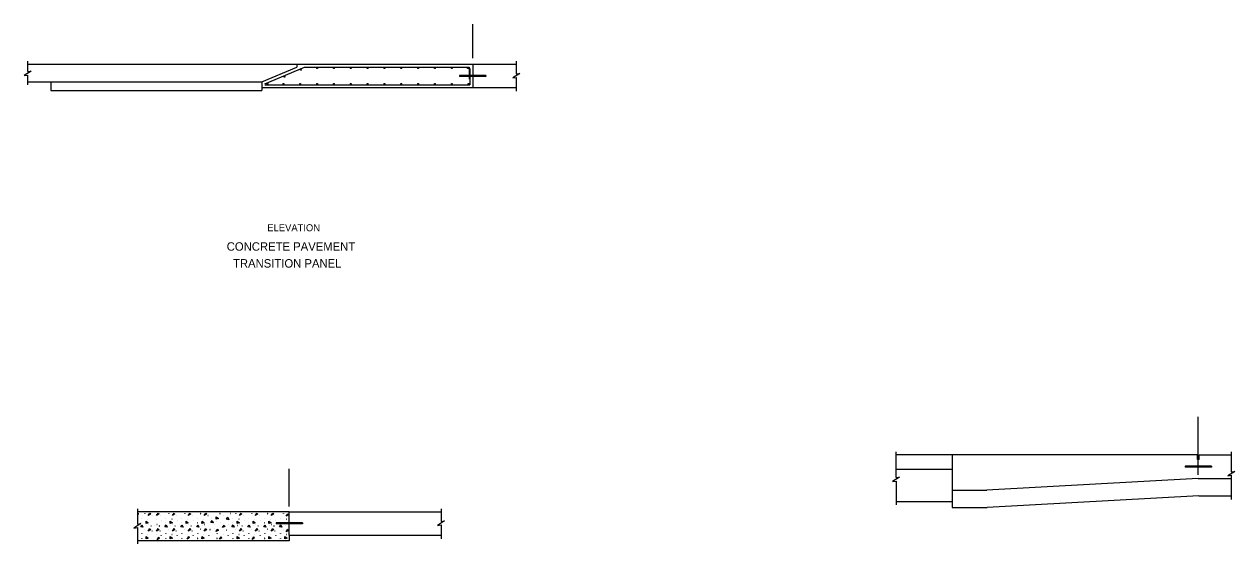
# Model space of a CAD drawing. Extents: x -807.9 to -739, y 447.6 to 516.8.
# Drawn here: x -807.9 to -739, y 487.3 to 516.8 of the extents above; entities that cross this region are included whole.
import ezdxf

# ---------------------------------------------------------------- set-up
doc = ezdxf.new("R2010")
doc.units = 0
for name, color, linetype in [('rd_NO-PLOT', 7, 'Continuous'), ('rd_PAVEMENT', 7, 'Continuous'), ('str_Center-Line-A', 7, 'Continuous'), ('str_Reinforcement-A', 7, 'Continuous')]:
    doc.layers.add(name, color=color, linetype=linetype)

msp = doc.modelspace()

# ---------------------------------------------------------------- linework, layer by layer
at = {"layer": 'rd_PAVEMENT'}
for p, q in [((-807.685, 514.152), (-807.685, 514.738)), ((-807.685, 514.567), (-779.888, 514.567)), ((-792.37, 514.567), (-792.37, 514.4)), ((-782.37, 514.565), (-782.37, 513.233)), ((-779.888, 514.738), (-779.888, 514.014)), ((-807.685, 513.395), (-807.685, 513.952)), ((-794.37, 513.566), (-792.37, 514.4)), ((-779.888, 513.814), (-779.888, 513.026)), ((-807.685, 513.566), (-794.37, 513.566)), ((-806.37, 513.566), (-806.37, 513.065)), ((-794.37, 513.566), (-794.37, 513.066)), ((-794.37, 513.233), (-779.888, 513.233)), ((-806.37, 513.066), (-794.37, 513.066)), ((-758.287, 491.051), (-758.287, 492.512)), ((-739.213, 492.512), (-739.213, 491.383)), ((-741.141, 492.341), (-758.287, 492.341)), ((-755.094, 492.341), (-755.094, 489.342)), ((-741.141, 492.08), (-741.141, 492.341)), ((-741.047, 492.08), (-741.141, 492.08)), ((-741.047, 492.341), (-739.213, 492.341)), ((-741.047, 492.08), (-741.047, 492.341)), ((-755.094, 491.508), (-758.287, 491.508)), ((-739.213, 491.183), (-739.213, 489.801)), ((-758.287, 490.851), (-758.287, 489.5)), ((-741.094, 491.008), (-753.122, 490.342)), ((-741.094, 491.008), (-739.213, 491.008)), ((-755.094, 490.342), (-753.122, 490.342)), ((-741.066, 490.008), (-753.095, 489.342)), ((-741.066, 490.008), (-739.213, 490.008)), ((-801.446, 489.284), (-801.446, 488.407)), ((-792.809, 489.113), (-801.446, 489.113)), ((-792.809, 489.113), (-784.172, 489.113)), ((-792.809, 487.78), (-792.809, 489.113)), ((-784.172, 489.284), (-784.172, 488.56)), ((-755.094, 489.674), (-758.287, 489.674)), ((-755.094, 489.342), (-753.095, 489.342)), ((-784.172, 488.36), (-784.172, 487.572)), ((-801.446, 488.207), (-801.446, 487.287)), ((-792.809, 487.78), (-784.172, 487.78)), ((-792.809, 487.78), (-792.809, 487.446)), ((-792.809, 487.446), (-801.446, 487.446))]:
    msp.add_line(p, q, dxfattribs=at)
for points in [[(-807.685, 514.152), (-807.485, 514.177), (-807.885, 513.927), (-807.685, 513.952)], [(-779.888, 514.014), (-779.688, 514.039), (-780.088, 513.789), (-779.888, 513.814)], [(-758.287, 491.051), (-758.087, 491.076), (-758.487, 490.826), (-758.287, 490.851)], [(-739.213, 491.383), (-739.013, 491.408), (-739.413, 491.158), (-739.213, 491.183)], [(-801.376, 488.987), (-801.371, 488.987), (-801.371, 488.991), (-801.376, 488.991), (-801.376, 488.987)], [(-801.028, 488.996), (-801.024, 488.996), (-801.024, 489), (-801.028, 489), (-801.028, 488.996)], [(-799.655, 488.996), (-799.651, 488.996), (-799.651, 489), (-799.655, 489), (-799.655, 488.996)], [(-798.751, 488.996), (-798.746, 488.996), (-798.746, 489), (-798.751, 489), (-798.751, 488.996)], [(-797.847, 488.996), (-797.842, 488.996), (-797.842, 489), (-797.847, 489), (-797.847, 488.996)], [(-796.748, 488.996), (-796.744, 488.996), (-796.744, 489), (-796.748, 489), (-796.748, 488.996)], [(-796.16, 489.005), (-796.155, 489.005), (-796.155, 489.009), (-796.16, 489.009), (-796.16, 489.005)], [(-795.844, 488.996), (-795.839, 488.996), (-795.839, 489), (-795.844, 489), (-795.844, 488.996)], [(-794.94, 488.996), (-794.935, 488.996), (-794.935, 489), (-794.94, 489), (-794.94, 488.996)], [(-794.035, 488.996), (-794.031, 488.996), (-794.031, 489), (-794.035, 489), (-794.035, 488.996)], [(-793.131, 488.996), (-793.127, 488.996), (-793.127, 489), (-793.131, 489), (-793.131, 488.996)], [(-801.446, 488.407), (-801.246, 488.432), (-801.646, 488.182), (-801.446, 488.207)], [(-801.201, 488.47), (-801.197, 488.47), (-801.197, 488.474), (-801.201, 488.474), (-801.201, 488.47)], [(-801.197, 488.738), (-801.192, 488.738), (-801.192, 488.743), (-801.197, 488.743), (-801.197, 488.738)], [(-800.925, 488.328), (-800.921, 488.328), (-800.921, 488.333), (-800.925, 488.333), (-800.925, 488.328)], [(-800.854, 488.683), (-800.849, 488.683), (-800.849, 488.687), (-800.854, 488.687), (-800.854, 488.683)], [(-800.804, 488.382), (-800.799, 488.382), (-800.799, 488.386), (-800.804, 488.386), (-800.804, 488.382)], [(-800.669, 488.296), (-800.665, 488.296), (-800.665, 488.3), (-800.669, 488.3), (-800.669, 488.296)], [(-800.614, 488.887), (-800.61, 488.887), (-800.61, 488.892), (-800.614, 488.892), (-800.614, 488.887)], [(-800.456, 488.328), (-800.452, 488.328), (-800.452, 488.333), (-800.456, 488.333), (-800.456, 488.328)], [(-800.385, 488.683), (-800.38, 488.683), (-800.38, 488.687), (-800.385, 488.687), (-800.385, 488.683)], [(-800.334, 488.382), (-800.33, 488.382), (-800.33, 488.386), (-800.334, 488.386), (-800.334, 488.382)], [(-800.2, 488.296), (-800.196, 488.296), (-800.196, 488.3), (-800.2, 488.3), (-800.2, 488.296)], [(-800.145, 488.887), (-800.141, 488.887), (-800.141, 488.892), (-800.145, 488.892), (-800.145, 488.887)], [(-800.09, 488.623), (-800.086, 488.623), (-800.086, 488.627), (-800.09, 488.627), (-800.09, 488.623)], [(-799.828, 488.47), (-799.823, 488.47), (-799.823, 488.474), (-799.828, 488.474), (-799.828, 488.47)], [(-799.823, 488.738), (-799.819, 488.738), (-799.819, 488.743), (-799.823, 488.743), (-799.823, 488.738)], [(-799.552, 488.328), (-799.548, 488.328), (-799.548, 488.333), (-799.552, 488.333), (-799.552, 488.328)], [(-799.48, 488.683), (-799.476, 488.683), (-799.476, 488.687), (-799.48, 488.687), (-799.48, 488.683)], [(-799.43, 488.382), (-799.426, 488.382), (-799.426, 488.386), (-799.43, 488.386), (-799.43, 488.382)], [(-799.296, 488.296), (-799.292, 488.296), (-799.292, 488.3), (-799.296, 488.3), (-799.296, 488.296)], [(-799.241, 488.887), (-799.236, 488.887), (-799.236, 488.892), (-799.241, 488.892), (-799.241, 488.887)], [(-799.186, 488.623), (-799.181, 488.623), (-799.181, 488.627), (-799.186, 488.627), (-799.186, 488.623)], [(-798.923, 488.47), (-798.919, 488.47), (-798.919, 488.474), (-798.923, 488.474), (-798.923, 488.47)], [(-798.919, 488.738), (-798.915, 488.738), (-798.915, 488.743), (-798.919, 488.743), (-798.919, 488.738)], [(-798.648, 488.328), (-798.643, 488.328), (-798.643, 488.333), (-798.648, 488.333), (-798.648, 488.328)], [(-798.576, 488.683), (-798.572, 488.683), (-798.572, 488.687), (-798.576, 488.687), (-798.576, 488.683)], [(-798.526, 488.382), (-798.522, 488.382), (-798.522, 488.386), (-798.526, 488.386), (-798.526, 488.382)], [(-798.392, 488.296), (-798.387, 488.296), (-798.387, 488.3), (-798.392, 488.3), (-798.392, 488.296)], [(-798.336, 488.887), (-798.332, 488.887), (-798.332, 488.892), (-798.336, 488.892), (-798.336, 488.887)], [(-798.282, 488.623), (-798.277, 488.623), (-798.277, 488.627), (-798.282, 488.627), (-798.282, 488.623)], [(-798.019, 488.47), (-798.015, 488.47), (-798.015, 488.474), (-798.019, 488.474), (-798.019, 488.47)], [(-798.015, 488.738), (-798.01, 488.738), (-798.01, 488.743), (-798.015, 488.743), (-798.015, 488.738)], [(-797.744, 488.328), (-797.739, 488.328), (-797.739, 488.333), (-797.744, 488.333), (-797.744, 488.328)], [(-797.672, 488.683), (-797.668, 488.683), (-797.668, 488.687), (-797.672, 488.687), (-797.672, 488.683)], [(-797.622, 488.382), (-797.617, 488.382), (-797.617, 488.386), (-797.622, 488.386), (-797.622, 488.382)], [(-797.432, 488.887), (-797.428, 488.887), (-797.428, 488.892), (-797.432, 488.892), (-797.432, 488.887)], [(-797.21, 488.717), (-797.206, 488.717), (-797.206, 488.722), (-797.21, 488.722), (-797.21, 488.717)], [(-797.037, 488.367), (-797.033, 488.367), (-797.033, 488.371), (-797.037, 488.371), (-797.037, 488.367)], [(-796.934, 488.576), (-796.93, 488.576), (-796.93, 488.58), (-796.934, 488.58), (-796.934, 488.576)], [(-796.723, 488.497), (-796.719, 488.497), (-796.719, 488.501), (-796.723, 488.501), (-796.723, 488.497)], [(-796.532, 488.87), (-796.528, 488.87), (-796.528, 488.874), (-796.532, 488.874), (-796.532, 488.87)], [(-796.281, 488.394), (-796.276, 488.394), (-796.276, 488.399), (-796.281, 488.399), (-796.281, 488.394)], [(-796.016, 488.47), (-796.012, 488.47), (-796.012, 488.474), (-796.016, 488.474), (-796.016, 488.47)], [(-796.012, 488.738), (-796.008, 488.738), (-796.008, 488.743), (-796.012, 488.743), (-796.012, 488.738)], [(-795.741, 488.328), (-795.736, 488.328), (-795.736, 488.333), (-795.741, 488.333), (-795.741, 488.328)], [(-795.669, 488.683), (-795.665, 488.683), (-795.665, 488.687), (-795.669, 488.687), (-795.669, 488.683)], [(-795.619, 488.382), (-795.615, 488.382), (-795.615, 488.386), (-795.619, 488.386), (-795.619, 488.382)], [(-795.485, 488.296), (-795.48, 488.296), (-795.48, 488.3), (-795.485, 488.3), (-795.485, 488.296)], [(-795.43, 488.887), (-795.425, 488.887), (-795.425, 488.892), (-795.43, 488.892), (-795.43, 488.887)], [(-795.375, 488.623), (-795.37, 488.623), (-795.37, 488.627), (-795.375, 488.627), (-795.375, 488.623)], [(-795.112, 488.47), (-795.108, 488.47), (-795.108, 488.474), (-795.112, 488.474), (-795.112, 488.47)], [(-795.108, 488.738), (-795.103, 488.738), (-795.103, 488.743), (-795.108, 488.743), (-795.108, 488.738)], [(-794.837, 488.328), (-794.832, 488.328), (-794.832, 488.333), (-794.837, 488.333), (-794.837, 488.328)], [(-794.765, 488.683), (-794.761, 488.683), (-794.761, 488.687), (-794.765, 488.687), (-794.765, 488.683)], [(-794.715, 488.382), (-794.71, 488.382), (-794.71, 488.386), (-794.715, 488.386), (-794.715, 488.382)], [(-794.581, 488.296), (-794.576, 488.296), (-794.576, 488.3), (-794.581, 488.3), (-794.581, 488.296)], [(-794.525, 488.887), (-794.521, 488.887), (-794.521, 488.892), (-794.525, 488.892), (-794.525, 488.887)], [(-794.47, 488.623), (-794.466, 488.623), (-794.466, 488.627), (-794.47, 488.627), (-794.47, 488.623)], [(-794.208, 488.47), (-794.204, 488.47), (-794.204, 488.474), (-794.208, 488.474), (-794.208, 488.47)], [(-794.204, 488.738), (-794.199, 488.738), (-794.199, 488.743), (-794.204, 488.743), (-794.204, 488.738)], [(-793.932, 488.328), (-793.928, 488.328), (-793.928, 488.333), (-793.932, 488.333), (-793.932, 488.328)], [(-793.861, 488.683), (-793.856, 488.683), (-793.856, 488.687), (-793.861, 488.687), (-793.861, 488.683)], [(-793.811, 488.382), (-793.806, 488.382), (-793.806, 488.386), (-793.811, 488.386), (-793.811, 488.382)], [(-793.676, 488.296), (-793.672, 488.296), (-793.672, 488.3), (-793.676, 488.3), (-793.676, 488.296)], [(-793.621, 488.887), (-793.617, 488.887), (-793.617, 488.892), (-793.621, 488.892), (-793.621, 488.887)], [(-793.566, 488.623), (-793.562, 488.623), (-793.562, 488.627), (-793.566, 488.627), (-793.566, 488.623)], [(-793.299, 488.738), (-793.295, 488.738), (-793.295, 488.743), (-793.299, 488.743), (-793.299, 488.738)], [(-793.028, 488.328), (-793.024, 488.328), (-793.024, 488.333), (-793.028, 488.333), (-793.028, 488.328)], [(-792.957, 488.683), (-792.952, 488.683), (-792.952, 488.687), (-792.957, 488.687), (-792.957, 488.683)], [(-784.172, 488.56), (-783.972, 488.585), (-784.372, 488.335), (-784.172, 488.36)], [(-801.197, 487.861), (-801.192, 487.861), (-801.192, 487.866), (-801.197, 487.866), (-801.197, 487.861)], [(-801.028, 488.119), (-801.024, 488.119), (-801.024, 488.124), (-801.028, 488.124), (-801.028, 488.119)], [(-800.854, 487.806), (-800.849, 487.806), (-800.849, 487.81), (-800.854, 487.81), (-800.854, 487.806)], [(-800.614, 488.011), (-800.61, 488.011), (-800.61, 488.015), (-800.614, 488.015), (-800.614, 488.011)], [(-800.385, 487.806), (-800.38, 487.806), (-800.38, 487.81), (-800.385, 487.81), (-800.385, 487.806)], [(-800.145, 488.011), (-800.141, 488.011), (-800.141, 488.015), (-800.145, 488.015), (-800.145, 488.011)], [(-800.09, 487.746), (-800.086, 487.746), (-800.086, 487.751), (-800.09, 487.751), (-800.09, 487.746)], [(-799.823, 487.861), (-799.819, 487.861), (-799.819, 487.866), (-799.823, 487.866), (-799.823, 487.861)], [(-799.655, 488.119), (-799.651, 488.119), (-799.651, 488.124), (-799.655, 488.124), (-799.655, 488.119)], [(-799.48, 487.806), (-799.476, 487.806), (-799.476, 487.81), (-799.48, 487.81), (-799.48, 487.806)], [(-799.241, 488.011), (-799.236, 488.011), (-799.236, 488.015), (-799.241, 488.015), (-799.241, 488.011)], [(-799.186, 487.746), (-799.181, 487.746), (-799.181, 487.751), (-799.186, 487.751), (-799.186, 487.746)], [(-798.919, 487.861), (-798.915, 487.861), (-798.915, 487.866), (-798.919, 487.866), (-798.919, 487.861)], [(-798.751, 488.119), (-798.746, 488.119), (-798.746, 488.124), (-798.751, 488.124), (-798.751, 488.119)], [(-798.576, 487.806), (-798.572, 487.806), (-798.572, 487.81), (-798.576, 487.81), (-798.576, 487.806)], [(-798.336, 488.011), (-798.332, 488.011), (-798.332, 488.015), (-798.336, 488.015), (-798.336, 488.011)], [(-798.282, 487.746), (-798.277, 487.746), (-798.277, 487.751), (-798.282, 487.751), (-798.282, 487.746)], [(-798.015, 487.861), (-798.01, 487.861), (-798.01, 487.866), (-798.015, 487.866), (-798.015, 487.861)], [(-797.847, 488.119), (-797.842, 488.119), (-797.842, 488.124), (-797.847, 488.124), (-797.847, 488.119)], [(-797.672, 487.806), (-797.668, 487.806), (-797.668, 487.81), (-797.672, 487.81), (-797.672, 487.806)], [(-797.377, 487.746), (-797.373, 487.746), (-797.373, 487.751), (-797.377, 487.751), (-797.377, 487.746)], [(-797.317, 488.087), (-797.312, 488.087), (-797.312, 488.091), (-797.317, 488.091), (-797.317, 488.087)], [(-797.037, 488.155), (-797.033, 488.155), (-797.033, 488.159), (-797.037, 488.159), (-797.037, 488.155)], [(-796.916, 487.861), (-796.912, 487.861), (-796.912, 487.866), (-796.916, 487.866), (-796.916, 487.861)], [(-796.573, 487.806), (-796.569, 487.806), (-796.569, 487.81), (-796.573, 487.81), (-796.573, 487.806)], [(-796.388, 488.054), (-796.384, 488.054), (-796.384, 488.059), (-796.388, 488.059), (-796.388, 488.054)], [(-796.279, 487.746), (-796.274, 487.746), (-796.274, 487.751), (-796.279, 487.751), (-796.279, 487.746)], [(-796.012, 487.861), (-796.008, 487.861), (-796.008, 487.866), (-796.012, 487.866), (-796.012, 487.861)], [(-795.844, 488.119), (-795.839, 488.119), (-795.839, 488.124), (-795.844, 488.124), (-795.844, 488.119)], [(-795.669, 487.806), (-795.665, 487.806), (-795.665, 487.81), (-795.669, 487.81), (-795.669, 487.806)], [(-795.43, 488.011), (-795.425, 488.011), (-795.425, 488.015), (-795.43, 488.015), (-795.43, 488.011)], [(-795.375, 487.746), (-795.37, 487.746), (-795.37, 487.751), (-795.375, 487.751), (-795.375, 487.746)], [(-795.108, 487.861), (-795.103, 487.861), (-795.103, 487.866), (-795.108, 487.866), (-795.108, 487.861)], [(-794.94, 488.119), (-794.935, 488.119), (-794.935, 488.124), (-794.94, 488.124), (-794.94, 488.119)], [(-794.765, 487.806), (-794.761, 487.806), (-794.761, 487.81), (-794.765, 487.81), (-794.765, 487.806)], [(-794.525, 488.011), (-794.521, 488.011), (-794.521, 488.015), (-794.525, 488.015), (-794.525, 488.011)], [(-794.47, 487.746), (-794.466, 487.746), (-794.466, 487.751), (-794.47, 487.751), (-794.47, 487.746)], [(-794.204, 487.861), (-794.199, 487.861), (-794.199, 487.866), (-794.204, 487.866), (-794.204, 487.861)], [(-794.035, 488.119), (-794.031, 488.119), (-794.031, 488.124), (-794.035, 488.124), (-794.035, 488.119)], [(-793.861, 487.806), (-793.856, 487.806), (-793.856, 487.81), (-793.861, 487.81), (-793.861, 487.806)], [(-793.621, 488.011), (-793.617, 488.011), (-793.617, 488.015), (-793.621, 488.015), (-793.621, 488.011)], [(-793.566, 487.746), (-793.562, 487.746), (-793.562, 487.751), (-793.566, 487.751), (-793.566, 487.746)], [(-793.299, 487.861), (-793.295, 487.861), (-793.295, 487.866), (-793.299, 487.866), (-793.299, 487.861)], [(-793.131, 488.119), (-793.127, 488.119), (-793.127, 488.124), (-793.131, 488.124), (-793.131, 488.119)], [(-792.957, 487.806), (-792.952, 487.806), (-792.952, 487.81), (-792.957, 487.81), (-792.957, 487.806)], [(-801.201, 487.593), (-801.197, 487.593), (-801.197, 487.597), (-801.201, 487.597), (-801.201, 487.593)], [(-799.828, 487.593), (-799.823, 487.593), (-799.823, 487.597), (-799.828, 487.597), (-799.828, 487.593)], [(-798.923, 487.593), (-798.919, 487.593), (-798.919, 487.597), (-798.923, 487.597), (-798.923, 487.593)], [(-798.019, 487.593), (-798.015, 487.593), (-798.015, 487.597), (-798.019, 487.597), (-798.019, 487.593)], [(-796.921, 487.593), (-796.916, 487.593), (-796.916, 487.597), (-796.921, 487.597), (-796.921, 487.593)], [(-796.016, 487.593), (-796.012, 487.593), (-796.012, 487.597), (-796.016, 487.597), (-796.016, 487.593)], [(-795.112, 487.593), (-795.108, 487.593), (-795.108, 487.597), (-795.112, 487.597), (-795.112, 487.593)], [(-794.208, 487.593), (-794.204, 487.593), (-794.204, 487.597), (-794.208, 487.597), (-794.208, 487.593)], [(-793.304, 487.593), (-793.299, 487.593), (-793.299, 487.597), (-793.304, 487.597), (-793.304, 487.593)]]:
    msp.add_lwpolyline(points, dxfattribs=at)
for points in [[(-800.828, 488.891), (-800.729, 489.036), (-800.702, 488.963)], [(-800.359, 488.891), (-800.26, 489.036), (-800.233, 488.963)], [(-799.454, 488.891), (-799.355, 489.036), (-799.329, 488.963)], [(-798.55, 488.891), (-798.451, 489.036), (-798.425, 488.963)], [(-797.646, 488.891), (-797.547, 489.036), (-797.521, 488.963)], [(-795.643, 488.891), (-795.544, 489.036), (-795.518, 488.963)], [(-794.739, 488.891), (-794.64, 489.036), (-794.614, 488.963)], [(-793.835, 488.891), (-793.736, 489.036), (-793.709, 488.963)], [(-792.983, 488.854), (-792.884, 488.999), (-792.858, 488.926)], [(-801.253, 488.256), (-801.187, 488.368), (-801.128, 488.223)], [(-800.953, 488.441), (-800.952, 488.571), (-800.828, 488.475)], [(-799.88, 488.256), (-799.814, 488.368), (-799.754, 488.223)], [(-799.579, 488.441), (-799.578, 488.571), (-799.454, 488.475)], [(-798.975, 488.256), (-798.909, 488.368), (-798.85, 488.223)], [(-798.675, 488.441), (-798.674, 488.571), (-798.55, 488.475)], [(-798.071, 488.256), (-798.005, 488.368), (-797.946, 488.223)], [(-797.771, 488.441), (-797.77, 488.571), (-797.646, 488.475)], [(-797.262, 488.504), (-797.196, 488.616), (-797.137, 488.471)], [(-796.962, 488.688), (-796.961, 488.818), (-796.837, 488.722)], [(-796.602, 488.206), (-796.503, 488.351), (-796.477, 488.278)], [(-796.369, 488.683), (-796.303, 488.795), (-796.244, 488.65)], [(-796.068, 488.256), (-796.002, 488.368), (-795.943, 488.223)], [(-795.768, 488.441), (-795.767, 488.571), (-795.643, 488.475)], [(-795.164, 488.256), (-795.098, 488.368), (-795.039, 488.223)], [(-794.864, 488.441), (-794.863, 488.571), (-794.739, 488.475)], [(-794.26, 488.256), (-794.194, 488.368), (-794.135, 488.223)], [(-793.96, 488.441), (-793.959, 488.571), (-793.835, 488.475)], [(-793.356, 488.256), (-793.29, 488.368), (-793.23, 488.223)], [(-800.953, 487.564), (-800.952, 487.694), (-800.828, 487.598)], [(-800.828, 488.014), (-800.729, 488.159), (-800.702, 488.086)], [(-800.359, 488.014), (-800.26, 488.159), (-800.233, 488.086)], [(-800.327, 487.519), (-800.228, 487.664), (-800.202, 487.592)], [(-799.579, 487.564), (-799.578, 487.694), (-799.454, 487.598)], [(-799.454, 488.014), (-799.355, 488.159), (-799.329, 488.086)], [(-798.619, 487.556), (-798.52, 487.701), (-798.493, 487.629)], [(-798.55, 488.014), (-798.451, 488.159), (-798.425, 488.086)], [(-797.771, 487.564), (-797.77, 487.694), (-797.646, 487.598)], [(-797.646, 488.014), (-797.547, 488.159), (-797.521, 488.086)], [(-796.976, 487.977), (-796.877, 488.122), (-796.851, 488.049)], [(-796.779, 487.54), (-796.681, 487.685), (-796.654, 487.613)], [(-795.768, 487.564), (-795.767, 487.694), (-795.643, 487.598)], [(-795.643, 488.014), (-795.544, 488.159), (-795.518, 488.086)], [(-794.924, 487.535), (-794.825, 487.68), (-794.799, 487.607)], [(-794.739, 488.014), (-794.64, 488.159), (-794.614, 488.086)], [(-793.96, 487.564), (-793.959, 487.694), (-793.835, 487.598)], [(-793.835, 488.014), (-793.736, 488.159), (-793.709, 488.086)], [(-793.055, 487.564), (-793.054, 487.694), (-792.93, 487.598)], [(-792.979, 487.975), (-792.88, 488.12), (-792.853, 488.048)]]:
    msp.add_lwpolyline(points, close=True, dxfattribs=at)
at = {"layer": 'str_Center-Line-A'}
for p, q in [((-782.37, 514.908), (-782.37, 516.842)), ((-741.094, 491.206), (-741.094, 494.504)), ((-792.809, 489.411), (-792.809, 491.554))]:
    msp.add_line(p, q, dxfattribs=at)
at = {"layer": 'str_Reinforcement-A'}
for p, q in [((-794.203, 513.455), (-791.937, 514.4)), ((-791.937, 514.4), (-782.578, 514.4)), ((-781.62, 513.93), (-783.12, 513.93)), ((-783.12, 513.93), (-783.12, 513.868)), ((-781.62, 513.868), (-783.12, 513.868)), ((-782.578, 514.4), (-782.578, 513.722)), ((-782.537, 514.319), (-782.537, 513.4)), ((-781.62, 513.93), (-781.62, 513.868)), ((-794.203, 513.4), (-782.537, 513.4)), ((-740.344, 491.706), (-741.844, 491.706)), ((-741.844, 491.706), (-741.844, 491.643)), ((-740.344, 491.643), (-741.844, 491.643)), ((-740.344, 491.706), (-740.344, 491.643)), ((-792.059, 488.478), (-793.559, 488.478)), ((-793.559, 488.478), (-793.559, 488.415)), ((-792.059, 488.415), (-793.559, 488.415)), ((-792.059, 488.478), (-792.059, 488.415))]:
    msp.add_line(p, q, dxfattribs=at)
for centre, radius in [((-793.078, 513.857), 0.0259), ((-793.078, 513.857), 0.0194), ((-793.078, 513.857), 0.013), ((-793.078, 513.857), 0.00648), ((-793.078, 513.857), 0.00162), ((-792.139, 514.25), 0.0259), ((-792.139, 514.25), 0.0194), ((-792.139, 514.25), 0.013), ((-792.139, 514.25), 0.00648), ((-792.139, 514.25), 0.00162), ((-791.225, 514.347), 0.0259), ((-791.225, 514.347), 0.0194), ((-791.225, 514.347), 0.013), ((-791.225, 514.347), 0.00648), ((-791.225, 514.347), 0.00162), ((-790.266, 514.347), 0.0259), ((-790.266, 514.347), 0.0194), ((-790.266, 514.347), 0.013), ((-790.266, 514.347), 0.00648), ((-790.266, 514.347), 0.00162), ((-789.308, 514.347), 0.0259), ((-789.308, 514.347), 0.0194), ((-789.308, 514.347), 0.013), ((-789.308, 514.347), 0.00648), ((-789.308, 514.347), 0.00162), ((-788.35, 514.347), 0.0259), ((-788.35, 514.347), 0.0194), ((-788.35, 514.347), 0.013), ((-788.35, 514.347), 0.00648), ((-788.35, 514.347), 0.00162), ((-787.391, 514.347), 0.0259), ((-787.391, 514.347), 0.0194), ((-787.391, 514.347), 0.013), ((-787.391, 514.347), 0.00648), ((-787.391, 514.347), 0.00162), ((-786.433, 514.347), 0.0259), ((-786.433, 514.347), 0.0194), ((-786.433, 514.347), 0.013), ((-786.433, 514.347), 0.00648), ((-786.433, 514.347), 0.00162), ((-785.475, 514.347), 0.0259), ((-785.475, 514.347), 0.0194), ((-785.475, 514.347), 0.013), ((-785.475, 514.347), 0.00648), ((-785.475, 514.347), 0.00162), ((-784.516, 514.347), 0.0259), ((-784.516, 514.347), 0.0194), ((-784.516, 514.347), 0.013), ((-784.516, 514.347), 0.00648), ((-784.516, 514.347), 0.00162), ((-783.558, 514.347), 0.0259), ((-783.558, 514.347), 0.0194), ((-783.558, 514.347), 0.013), ((-783.558, 514.347), 0.00648), ((-783.558, 514.347), 0.00162), ((-782.641, 514.348), 0.0259), ((-782.641, 514.348), 0.0194), ((-782.641, 514.348), 0.013), ((-782.641, 514.348), 0.00648), ((-782.641, 514.348), 0.00162), ((-794.041, 513.453), 0.0259), ((-794.041, 513.453), 0.0194), ((-794.041, 513.453), 0.013), ((-794.041, 513.453), 0.00648), ((-794.041, 513.453), 0.00162), ((-793.141, 513.452), 0.0259), ((-793.141, 513.452), 0.0194), ((-793.141, 513.452), 0.013), ((-793.141, 513.452), 0.00648), ((-793.141, 513.452), 0.00162), ((-792.183, 513.452), 0.0259), ((-792.183, 513.452), 0.0194), ((-792.183, 513.452), 0.013), ((-792.183, 513.452), 0.00648), ((-792.183, 513.452), 0.00162), ((-791.225, 513.452), 0.0259), ((-791.225, 513.452), 0.0194), ((-791.225, 513.452), 0.013), ((-791.225, 513.452), 0.00648), ((-791.225, 513.452), 0.00162), ((-790.266, 513.452), 0.0259), ((-790.266, 513.452), 0.0194), ((-790.266, 513.452), 0.013), ((-790.266, 513.452), 0.00648), ((-790.266, 513.452), 0.00162), ((-789.308, 513.452), 0.0259), ((-789.308, 513.452), 0.0194), ((-789.308, 513.452), 0.013), ((-789.308, 513.452), 0.00648), ((-789.308, 513.452), 0.00162), ((-788.35, 513.452), 0.0259), ((-788.35, 513.452), 0.0194), ((-788.35, 513.452), 0.013), ((-788.35, 513.452), 0.00648), ((-788.35, 513.452), 0.00162), ((-787.391, 513.452), 0.0259), ((-787.391, 513.452), 0.0194), ((-787.391, 513.452), 0.013), ((-787.391, 513.452), 0.00648), ((-787.391, 513.452), 0.00162), ((-786.433, 513.452), 0.0259), ((-786.433, 513.452), 0.0194), ((-786.433, 513.452), 0.013), ((-786.433, 513.452), 0.00648), ((-786.433, 513.452), 0.00162), ((-785.475, 513.452), 0.0259), ((-785.475, 513.452), 0.0194), ((-785.475, 513.452), 0.013), ((-785.475, 513.452), 0.00648), ((-785.475, 513.452), 0.00162), ((-784.516, 513.452), 0.0259), ((-784.516, 513.452), 0.0194), ((-784.516, 513.452), 0.013), ((-784.516, 513.452), 0.00648), ((-784.516, 513.452), 0.00162), ((-783.558, 513.452), 0.0259), ((-783.558, 513.452), 0.0194), ((-783.558, 513.452), 0.013), ((-783.558, 513.452), 0.00648), ((-783.558, 513.452), 0.00162), ((-782.6, 513.452), 0.0259), ((-782.6, 513.452), 0.0194), ((-782.6, 513.452), 0.013), ((-782.6, 513.452), 0.00648), ((-782.6, 513.452), 0.00162)]:
    msp.add_circle(centre, radius, dxfattribs=at)

# ---------------------------------------------------------------- texts
at = {"layer": 'rd_NO-PLOT'}
for s, height, p in [('ELEVATION', 0.3999, (-794.055, 505.065)), ('CONCRETE PAVEMENT', 0.47991, (-796.363, 503.958)), ('TRANSITION PANEL', 0.47991, (-796.005, 502.998))]:
    msp.add_text(s, height=height, dxfattribs=at).set_placement(p)

doc.saveas('drawing.dxf')
